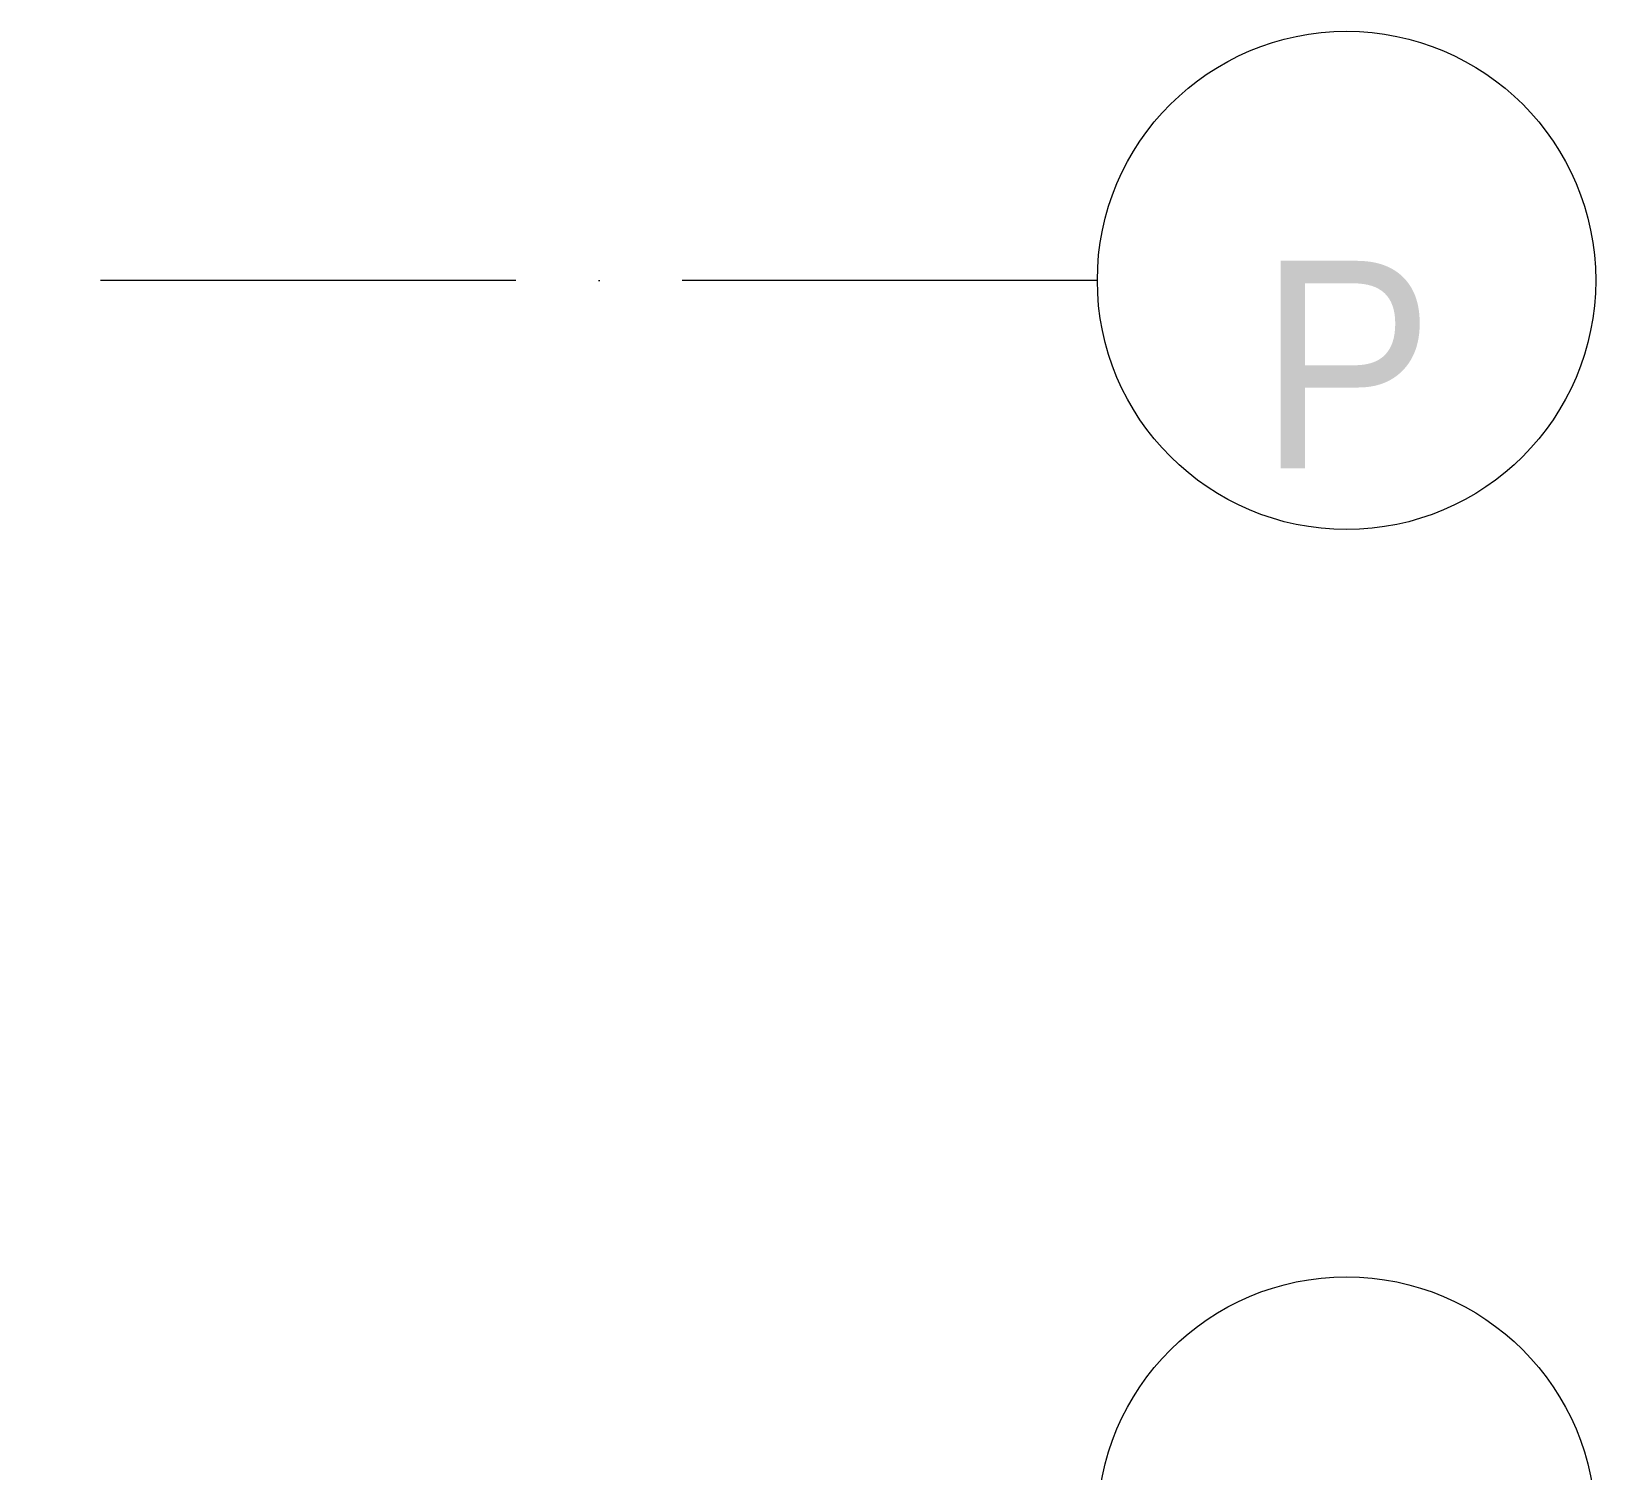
# Model space of a CAD drawing. Header units: millimetres. Extents: x -6467 to 105918, y -7090 to 92481.
# Drawn here: x 102151 to 105918, y 25464 to 28931 of the extents above; entities that cross this region are included whole.
import ezdxf

# ---------------------------------------------------------------- set-up
doc = ezdxf.new("R2010")
doc.units = ezdxf.units.MM
doc.linetypes.add('50_200_ШТРИХ_1Т_ш5_п1_п1_', pattern=[1400, 1000, -200, 0, -200])
for name, color, linetype, lineweight, true_color in [('Оси-1', 7, 'Continuous', 20, 0xaaaaaa), ('Оси-2', 7, 'Continuous', 9, 0xaaaaaa), ('Оси-3', 7, '50_200_ШТРИХ_1Т_ш5_п1_п1_', 9, 0xaaaaaa)]:
    doc.layers.add(name, color=color, linetype=linetype, lineweight=lineweight, true_color=true_color)
doc.styles.add('Arial', font='arial.ttf', dxfattribs={"width": 0.9, "height": 500})

# ---------------------------------------------------------------- blocks, each defined once
blk = doc.blocks.new('Ось сетки - Круг_Ø6_00__ISO-2_5_0_9K_-17386508-АИ_План этажа Радиаторы_2')
at = {"layer": 'Оси-1'}
blk.add_circle((0, 0), 3, dxfattribs=at)

msp = doc.modelspace()

# ---------------------------------------------------------------- linework, layer by layer
at = {"layer": 'Оси-3'}
msp.add_line((104718, 28331), (91979.1, 28331), dxfattribs=at)

# ---------------------------------------------------------------- block references
at = {"layer": 'Оси-1', "xscale": 199.9999999999999, "yscale": 199.9999999999999, "zscale": 199.9999999999999, "rotation": 89.9999999999998}
for p in [(105318, 28331), (105318, 25331)]:
    msp.add_blockref('Ось сетки - Круг_Ø6_00__ISO-2_5_0_9K_-17386508-АИ_План этажа Радиаторы_2', p, dxfattribs=at)

# ---------------------------------------------------------------- texts
at = {"layer": 'Оси-2', "insert": (105317.7, 28128.2), "char_height": 500, "width": 428.4, "attachment_point": 5, "line_spacing_factor": 0.936439, "style": 'Arial'}
msp.add_mtext('\\pt2286,4572,6858,9144,11430,13716,16002,18288,20574,22860,25146,27432,29718,32004,34290,36576,38862,41148,43434,45720,48006,50292,52578,54864,57150,59436,61722,64008,66294,68580,70866,73152;Р', dxfattribs=at)

doc.saveas('drawing.dxf')
